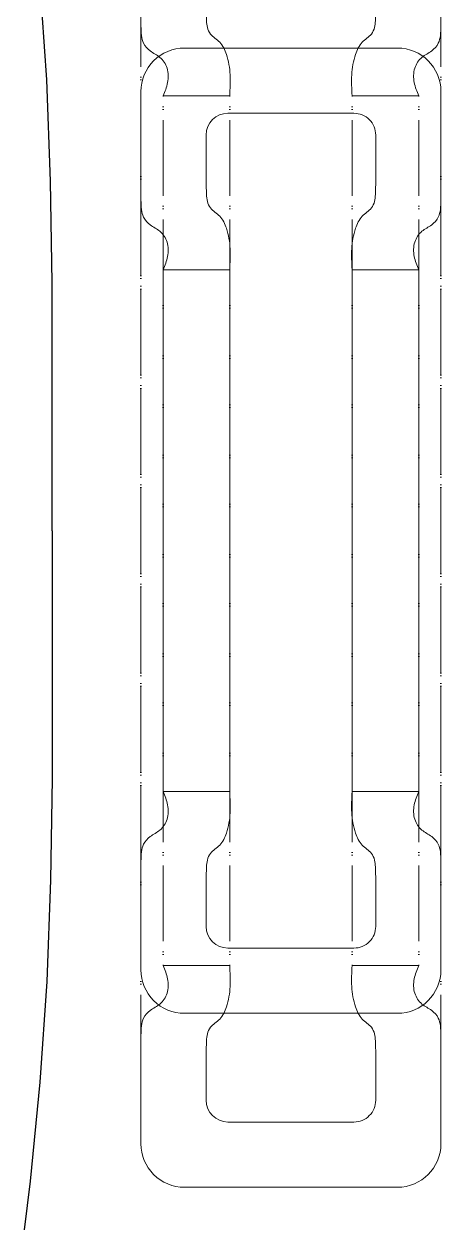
# Model space of a CAD drawing. Extents: x 766778 to 845620, y 133762 to 209800.
# Drawn here: x 804105 to 804584, y 175351 to 176736 of the extents above; entities that cross this region are included whole.
import ezdxf

# ---------------------------------------------------------------- set-up
doc = ezdxf.new("R2010")
doc.units = 0
doc.header["$MEASUREMENT"] = 0
doc.linetypes.add('Dashed_double_dotted', pattern=[38, 29, -4, 0, -1, 0, -4])
doc.layers.get('0').update_dxf_attribs({"color": 1, "linetype": 'CONTINUOUS'})
doc.layers.add('5', color=6, linetype='CONTINUOUS')

# ---------------------------------------------------------------- blocks, each defined once
blk = doc.blocks.new('bf2')
at = {"layer": '5', "color": 63, "linetype": 'Continuous'}
for points in [[(804136.9, 176153), (804136.9, 176153), (804136.9, 176295.5), (804136.9, 176438), (804135.2, 176554.9), (804130.7, 176671.4), (804122.9, 176787)], [(804136.9, 176153), (804136.9, 176153), (804136.9, 176010.5), (804136.9, 175868), (804135.2, 175751.1), (804130.7, 175634.6), (804122.9, 175519), (804111.7, 175404.9), (804104.6, 175348.9)]]:
    blk.add_lwpolyline(points, dxfattribs=at)
blk = doc.blocks.new('A$C61C35C78')
at = {"color": 254, "linetype": 'Dashed_double_dotted', "lineweight": 9, "ltscale": 3}
for p, q in [((-344.9, 480), (-344.9, -480)), ((0, 480), (0, -480)), ((-319.5, 400), (-319.5, -400)), ((-242.9, 400), (-242.9, -400)), ((-102.1, 400), (-102.1, -400)), ((-25.5, 400), (-25.5, -400))]:
    blk.add_line(p, q, dxfattribs=at)
at = {"color": 254, "linetype": 'Continuous', "lineweight": 9}
for p, q in [((-242.9, 400), (-319.5, 400)), ((-102.1, 400), (-25.5, 400)), ((-242.9, -400), (-319.5, -400)), ((-102.1, -400), (-25.5, -400))]:
    blk.add_line(p, q, dxfattribs=at)
for points in [[(0, 480), (0, 605, 0.414167), (-50, 655), (-295, 655, 0.414214), (-345, 605), (-344.9, 480)], [(-75, 498.1), (-75, 555, 0.414214), (-100, 580), (-245, 580, 0.414073), (-270, 555), (-270, 498.9)], [(0, -480), (0, -605, -0.414167), (-50, -655), (-295, -655, -0.414214), (-345, -605), (-344.9, -480)], [(-75, -498.1), (-75, -555, -0.414214), (-100, -580), (-245, -580, -0.414073), (-270, -555), (-270, -498.9)]]:
    blk.add_lwpolyline(points, format="xyb", dxfattribs=at)
for points in [[(-242.9, 400), (-242.4, 424.3), (-246.7, 447.7), (-254.4, 461.6), (-265.1, 471.1), (-268.6, 478.7), (-269.5, 486.5), (-269.7, 491.5), (-269.9, 495.4), (-270, 498.9)], [(-102.1, 400), (-102.6, 424.3), (-98.2, 447.7), (-90.5, 461.6), (-79.9, 471.1), (-76.3, 478.7), (-75.4, 486.5), (-75.2, 491.5), (-75.1, 495.4), (-74.9, 498.9)], [(-319.5, 400), (-314.3, 415.3), (-314.9, 431.9), (-323.1, 444.3), (-334.3, 451.7), (-341.9, 460.6), (-344.4, 469.3), (-344.9, 480)], [(-25.5, 400), (-30.7, 415.3), (-30, 431.9), (-21.9, 444.3), (-10.6, 451.7), (-3, 460.6), (-0.6, 469.3), (0, 480)], [(-319.5, -400), (-314.3, -415.3), (-314.9, -431.9), (-323.1, -444.3), (-334.3, -451.7), (-341.9, -460.6), (-344.4, -469.3), (-344.9, -480)], [(-242.9, -400), (-242.4, -424.3), (-246.7, -447.7), (-254.4, -461.6), (-265.1, -471.1), (-268.6, -478.7), (-269.5, -486.5), (-269.7, -491.5), (-269.9, -495.4), (-270, -498.9)], [(-102.1, -400), (-102.6, -424.3), (-98.2, -447.7), (-90.5, -461.6), (-79.9, -471.1), (-76.3, -478.7), (-75.4, -486.5), (-75.2, -491.5), (-75.1, -495.4), (-74.9, -498.9)], [(-25.5, -400), (-30.7, -415.3), (-30, -431.9), (-21.9, -444.3), (-10.6, -451.7), (-3, -460.6), (-0.6, -469.3), (0, -480)]]:
    blk.add_spline(points, degree=3, dxfattribs=at)

msp = doc.modelspace()

# ---------------------------------------------------------------- block references
at = {"color": 7, "linetype": 'Continuous'}
msp.add_blockref('bf2', (0, 0), dxfattribs=at)
at = {"color": 2, "ltscale": 25, "xscale": -1, "rotation": 180}
msp.add_blockref('A$C61C35C78', (804583.98529, 176253), dxfattribs=at)
at = {"color": 2, "ltscale": 25}
msp.add_blockref('A$C61C35C78', (804583.98529, 176053), dxfattribs=at)

doc.saveas('drawing.dxf')
